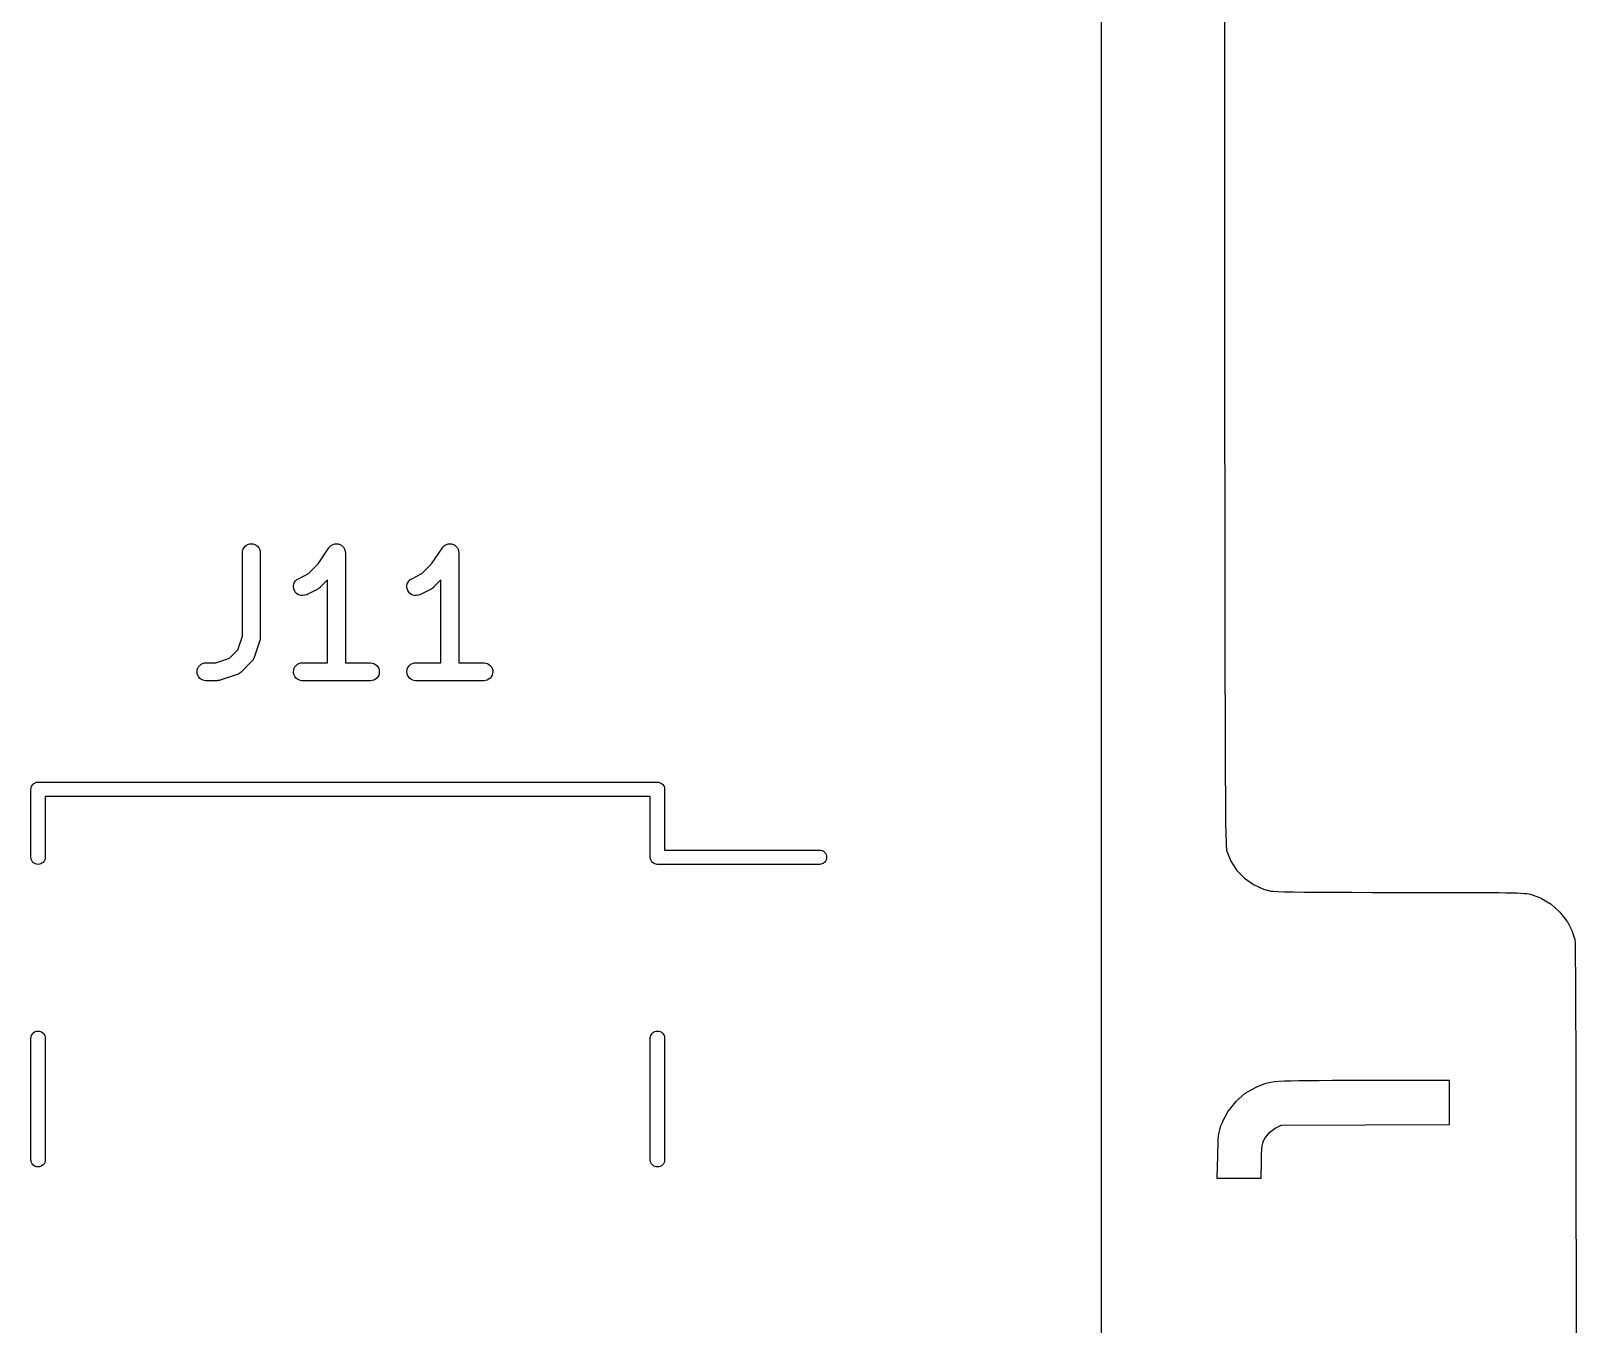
# Model space of a CAD drawing. Extents: x 47 to 252, y -139 to -48.
# Drawn here: x 128.2 to 141.17, y -104.43 to -93.57 of the extents above; entities that cross this region are included whole.
import ezdxf

# ---------------------------------------------------------------- set-up
doc = ezdxf.new("R2010")
doc.units = 0
doc.layers.add('BLACK', color=7, linetype='CONTINUOUS')

msp = doc.modelspace()

# ---------------------------------------------------------------- linework, layer by layer
at = {"layer": 'BLACK', "linetype": 'CONTINUOUS'}
for p, q in [((137.184, -94.2049), (137.184, -93.2121)), ((138.215, -93.3801), (138.215, -93.7627)), ((138.215, -93.7627), (138.215, -94.1312)), ((138.215, -94.1312), (138.215, -94.4858)), ((137.184, -94.205), (137.184, -94.2049)), ((137.184, -94.83), (137.184, -94.205)), ((138.215, -94.4858), (138.216, -94.8269)), ((137.184, -94.8301), (137.184, -94.83)), ((137.184, -95.7884), (137.184, -94.8301)), ((138.216, -94.8269), (138.216, -95.1546)), ((138.216, -95.1546), (138.216, -95.4693)), ((138.216, -95.4693), (138.216, -95.7712)), ((137.184, -96.7271), (137.184, -95.7884)), ((137.184, -95.7884), (137.184, -95.7884)), ((138.216, -95.7712), (138.216, -96.0606)), ((138.216, -96.0606), (138.217, -96.3378)), ((138.217, -96.3378), (138.217, -96.6029)), ((138.217, -96.6029), (138.217, -96.8564)), ((137.184, -97.6463), (137.184, -96.7271)), ((137.184, -96.7271), (137.184, -96.7271)), ((138.217, -96.8564), (138.217, -97.0984)), ((138.217, -97.0984), (138.218, -97.3292)), ((138.218, -97.3292), (138.218, -97.5491)), ((138.218, -97.5491), (138.218, -97.7583)), ((137.184, -97.6464), (137.184, -97.6463)), ((137.184, -98.5462), (137.184, -97.6464)), ((138.218, -97.7583), (138.218, -97.9572)), ((129.971, -97.9513), (129.973, -97.9368)), ((129.973, -97.9368), (129.978, -97.9228)), ((129.978, -97.9228), (129.985, -97.91)), ((129.985, -97.91), (129.994, -97.8988)), ((129.994, -97.8988), (130.005, -97.8896)), ((130.005, -97.8896), (130.018, -97.8828)), ((130.018, -97.8828), (130.032, -97.8787)), ((130.032, -97.8787), (130.047, -97.8774)), ((130.047, -97.8774), (130.062, -97.8789)), ((130.062, -97.8789), (130.076, -97.8832)), ((130.076, -97.8832), (130.088, -97.8902)), ((130.088, -97.8902), (130.1, -97.8995)), ((130.1, -97.8995), (130.109, -97.9109)), ((130.109, -97.9109), (130.116, -97.9238)), ((130.116, -97.9238), (130.12, -97.9378)), ((130.12, -97.9378), (130.121, -97.9524)), ((130.607, -98.0475), (130.698, -97.9108)), ((130.698, -97.9108), (130.699, -97.91)), ((130.699, -97.9099), (130.704, -97.9043)), ((130.699, -97.91), (130.699, -97.9099)), ((130.699, -97.91), (130.699, -97.91)), ((130.699, -97.91), (130.699, -97.91)), ((130.704, -97.9043), (130.708, -97.8988)), ((130.708, -97.8987), (130.714, -97.894)), ((130.708, -97.8988), (130.708, -97.8987)), ((130.708, -97.8988), (130.708, -97.8988)), ((130.714, -97.894), (130.72, -97.8896)), ((130.72, -97.8896), (130.727, -97.886)), ((130.72, -97.8896), (130.72, -97.8896)), ((130.72, -97.8896), (130.72, -97.8896)), ((130.727, -97.886), (130.733, -97.8828)), ((130.733, -97.8828), (130.74, -97.8807)), ((130.733, -97.8828), (130.733, -97.8828)), ((130.733, -97.8828), (130.733, -97.8828)), ((130.74, -97.8807), (130.747, -97.8787)), ((130.747, -97.8787), (130.754, -97.878)), ((130.747, -97.8787), (130.747, -97.8787)), ((130.747, -97.8787), (130.747, -97.8787)), ((130.754, -97.878), (130.761, -97.8774)), ((130.761, -97.8774), (130.761, -97.8774)), ((130.761, -97.8774), (130.769, -97.8782)), ((130.761, -97.8774), (130.761, -97.8774)), ((130.769, -97.8782), (130.776, -97.8789)), ((130.776, -97.8789), (130.776, -97.8789)), ((130.776, -97.8789), (130.776, -97.8789)), ((130.776, -97.8789), (130.783, -97.8812)), ((130.783, -97.8812), (130.79, -97.8832)), ((130.79, -97.8832), (130.79, -97.8833)), ((130.79, -97.8833), (130.79, -97.8833)), ((130.79, -97.8833), (130.796, -97.8868)), ((130.796, -97.8868), (130.803, -97.8902)), ((130.803, -97.8902), (130.803, -97.8902)), ((130.803, -97.8902), (130.803, -97.8903)), ((130.803, -97.8903), (130.808, -97.8949)), ((130.808, -97.8949), (130.814, -97.8995)), ((130.814, -97.8995), (130.814, -97.8996)), ((130.814, -97.8996), (130.814, -97.8996)), ((130.814, -97.8996), (130.819, -97.9056)), ((130.819, -97.9056), (130.823, -97.9109)), ((130.823, -97.9109), (130.823, -97.9109)), ((130.823, -97.9109), (130.823, -97.911)), ((130.823, -97.911), (130.827, -97.9179)), ((130.827, -97.9179), (130.83, -97.9238)), ((130.83, -97.9238), (130.83, -97.9239)), ((130.83, -97.9239), (130.83, -97.9239)), ((130.83, -97.9239), (130.832, -97.9311)), ((130.832, -97.9311), (130.834, -97.9378)), ((130.834, -97.9378), (130.834, -97.9379)), ((130.834, -97.9379), (130.834, -97.9379)), ((130.834, -97.9379), (130.835, -97.9453)), ((131.56, -98.0475), (131.651, -97.9108)), ((131.651, -97.9099), (131.656, -97.9043)), ((131.651, -97.91), (131.651, -97.9099)), ((131.651, -97.9108), (131.651, -97.91)), ((131.651, -97.91), (131.651, -97.91)), ((131.651, -97.91), (131.651, -97.91)), ((131.656, -97.9043), (131.661, -97.8988)), ((131.661, -97.8987), (131.667, -97.894)), ((131.661, -97.8988), (131.661, -97.8987)), ((131.661, -97.8988), (131.661, -97.8988)), ((131.667, -97.894), (131.672, -97.8896)), ((131.672, -97.8896), (131.679, -97.886)), ((131.672, -97.8896), (131.672, -97.8896)), ((131.672, -97.8896), (131.672, -97.8896)), ((131.679, -97.886), (131.685, -97.8828)), ((131.685, -97.8828), (131.692, -97.8807)), ((131.685, -97.8828), (131.685, -97.8828)), ((131.685, -97.8828), (131.685, -97.8828)), ((131.692, -97.8807), (131.699, -97.8787)), ((131.699, -97.8787), (131.706, -97.878)), ((131.699, -97.8787), (131.699, -97.8787)), ((131.699, -97.8787), (131.699, -97.8787)), ((131.706, -97.878), (131.714, -97.8774)), ((131.714, -97.8774), (131.714, -97.8774)), ((131.714, -97.8774), (131.721, -97.8782)), ((131.714, -97.8774), (131.714, -97.8774)), ((131.721, -97.8782), (131.728, -97.8789)), ((131.728, -97.8789), (131.728, -97.8789)), ((131.728, -97.8789), (131.728, -97.8789)), ((131.728, -97.8789), (131.736, -97.8812)), ((131.736, -97.8812), (131.742, -97.8832)), ((131.742, -97.8832), (131.742, -97.8833)), ((131.742, -97.8833), (131.742, -97.8833)), ((131.742, -97.8833), (131.749, -97.8868)), ((131.749, -97.8868), (131.755, -97.8902)), ((131.755, -97.8902), (131.755, -97.8902)), ((131.755, -97.8902), (131.755, -97.8903)), ((131.755, -97.8903), (131.761, -97.8949)), ((131.761, -97.8949), (131.766, -97.8995)), ((131.766, -97.8995), (131.766, -97.8996)), ((131.766, -97.8996), (131.766, -97.8996)), ((131.766, -97.8996), (131.771, -97.9056)), ((131.771, -97.9056), (131.776, -97.9109)), ((131.776, -97.9109), (131.776, -97.9109)), ((131.776, -97.9109), (131.776, -97.911)), ((131.776, -97.911), (131.779, -97.9179)), ((131.779, -97.9179), (131.782, -97.9238)), ((131.782, -97.9238), (131.782, -97.9239)), ((131.782, -97.9239), (131.783, -97.9239)), ((131.783, -97.9239), (131.785, -97.9311)), ((131.785, -97.9311), (131.787, -97.9378)), ((131.787, -97.9378), (131.787, -97.9379)), ((131.787, -97.9379), (131.787, -97.9379)), ((131.787, -97.9379), (131.787, -97.9453)), ((129.971, -97.9524), (129.971, -97.9513)), ((129.971, -98.6545), (129.971, -97.9524)), ((130.121, -97.9524), (130.121, -98.6667)), ((130.526, -98.1288), (130.607, -98.0475)), ((130.835, -97.9453), (130.836, -97.9524)), ((130.836, -97.9524), (130.836, -98.8774)), ((131.478, -98.1288), (131.56, -98.0475)), ((131.787, -97.9453), (131.788, -97.9524)), ((131.788, -97.9524), (131.788, -98.8774)), ((138.218, -97.9572), (138.219, -98.146)), ((130.41, -98.2008), (130.418, -98.1889)), ((130.418, -98.1889), (130.429, -98.1788)), ((130.429, -98.1788), (130.442, -98.171)), ((130.442, -98.171), (130.526, -98.1288)), ((130.686, -98.1811), (130.623, -98.2435)), ((130.686, -98.8774), (130.686, -98.1811)), ((131.362, -98.2008), (131.371, -98.1889)), ((131.371, -98.1889), (131.381, -98.1788)), ((131.381, -98.1788), (131.394, -98.171)), ((131.394, -98.171), (131.478, -98.1288)), ((131.638, -98.1811), (131.576, -98.2435)), ((131.638, -98.8774), (131.638, -98.1811)), ((138.219, -98.146), (138.219, -98.3249)), ((130.4, -98.243), (130.401, -98.2284)), ((130.403, -98.2575), (130.4, -98.243)), ((130.401, -98.2284), (130.404, -98.2141)), ((130.408, -98.2712), (130.403, -98.2575)), ((130.404, -98.2141), (130.41, -98.2008)), ((130.415, -98.2836), (130.408, -98.2712)), ((130.425, -98.2943), (130.415, -98.2836)), ((130.437, -98.3029), (130.425, -98.2943)), ((130.451, -98.309), (130.437, -98.3029)), ((130.465, -98.3124), (130.451, -98.309)), ((130.479, -98.313), (130.465, -98.3124)), ((130.494, -98.3107), (130.479, -98.313)), ((130.508, -98.3056), (130.494, -98.3107)), ((130.509, -98.3052), (130.508, -98.3056)), ((130.604, -98.2576), (130.509, -98.3052)), ((130.607, -98.2553), (130.604, -98.2576)), ((130.611, -98.2534), (130.607, -98.2553)), ((130.614, -98.2514), (130.611, -98.2534)), ((130.616, -98.2498), (130.614, -98.2514)), ((130.619, -98.2469), (130.616, -98.2498)), ((130.623, -98.2442), (130.619, -98.2469)), ((130.623, -98.2435), (130.623, -98.2442)), ((131.353, -98.2284), (131.356, -98.2141)), ((131.353, -98.243), (131.353, -98.2284)), ((131.355, -98.2575), (131.353, -98.243)), ((131.36, -98.2712), (131.355, -98.2575)), ((131.356, -98.2141), (131.362, -98.2008)), ((131.368, -98.2836), (131.36, -98.2712)), ((131.378, -98.2943), (131.368, -98.2836)), ((131.39, -98.3029), (131.378, -98.2943)), ((131.403, -98.309), (131.39, -98.3029)), ((131.417, -98.3124), (131.403, -98.309)), ((131.432, -98.313), (131.417, -98.3124)), ((131.446, -98.3107), (131.432, -98.313)), ((131.46, -98.3056), (131.446, -98.3107)), ((131.461, -98.3052), (131.46, -98.3056)), ((131.556, -98.2576), (131.461, -98.3052)), ((131.56, -98.2553), (131.556, -98.2576)), ((131.564, -98.2534), (131.56, -98.2553)), ((131.566, -98.2514), (131.564, -98.2534)), ((131.569, -98.2498), (131.566, -98.2514)), ((131.572, -98.2469), (131.569, -98.2498)), ((131.575, -98.2442), (131.572, -98.2469)), ((131.576, -98.2435), (131.575, -98.2442)), ((138.219, -98.3249), (138.219, -98.4942)), ((137.184, -98.5463), (137.184, -98.5462)), ((137.184, -99.4271), (137.184, -98.5463)), ((138.219, -98.4942), (138.219, -98.6542)), ((129.933, -98.769), (129.971, -98.6545)), ((130.118, -98.6904), (130.07, -98.8332)), ((130.119, -98.6863), (130.118, -98.6904)), ((130.12, -98.6823), (130.119, -98.6863)), ((130.121, -98.6761), (130.12, -98.6792)), ((130.12, -98.6792), (130.12, -98.6823)), ((130.121, -98.6667), (130.121, -98.6677)), ((130.121, -98.6677), (130.121, -98.6719)), ((130.121, -98.6719), (130.121, -98.6761)), ((138.219, -98.6542), (138.22, -98.8052)), ((129.749, -98.8774), (129.863, -98.8392)), ((129.863, -98.8392), (129.933, -98.769)), ((130.066, -98.8429), (130.064, -98.8475)), ((130.068, -98.8383), (130.066, -98.8429)), ((130.069, -98.8362), (130.068, -98.8383)), ((130.07, -98.8342), (130.069, -98.8362)), ((130.07, -98.8332), (130.07, -98.8342)), ((138.22, -98.8052), (138.22, -98.9475)), ((129.591, -98.9519), (129.592, -98.9373)), ((129.592, -98.9664), (129.591, -98.9519)), ((129.592, -98.9373), (129.596, -98.9233)), ((129.596, -98.9805), (129.592, -98.9664)), ((129.596, -98.9233), (129.603, -98.9104)), ((129.603, -98.9104), (129.613, -98.8992)), ((129.613, -98.8992), (129.624, -98.8899)), ((129.624, -98.8899), (129.637, -98.883)), ((129.637, -98.883), (129.651, -98.8788)), ((129.651, -98.8788), (129.666, -98.8774)), ((129.666, -98.8774), (129.749, -98.8774)), ((129.927, -98.9759), (129.784, -99.0235)), ((129.929, -98.975), (129.927, -98.9759)), ((129.931, -98.9744), (129.929, -98.975)), ((129.936, -98.972), (129.931, -98.9744)), ((129.941, -98.97), (129.936, -98.972)), ((129.943, -98.9687), (129.941, -98.97)), ((129.944, -98.9677), (129.943, -98.9687)), ((129.948, -98.9645), (129.944, -98.9677)), ((129.953, -98.9615), (129.948, -98.9645)), ((129.954, -98.9599), (129.953, -98.9615)), ((129.956, -98.9585), (129.954, -98.9599)), ((129.957, -98.9578), (129.956, -98.9585)), ((130.052, -98.8626), (129.957, -98.9578)), ((130.053, -98.8609), (130.052, -98.8626)), ((130.055, -98.8594), (130.053, -98.8609)), ((130.058, -98.8552), (130.055, -98.8594)), ((130.061, -98.8512), (130.058, -98.8552)), ((130.062, -98.8493), (130.061, -98.8512)), ((130.064, -98.8475), (130.062, -98.8493)), ((130.4, -98.9519), (130.402, -98.9373)), ((130.401, -98.9664), (130.4, -98.9519)), ((130.406, -98.9805), (130.401, -98.9664)), ((130.402, -98.9373), (130.406, -98.9233)), ((130.406, -98.9233), (130.413, -98.9104)), ((130.413, -98.9104), (130.422, -98.8992)), ((130.422, -98.8992), (130.434, -98.8899)), ((130.434, -98.8899), (130.446, -98.883)), ((130.446, -98.883), (130.46, -98.8788)), ((130.46, -98.8788), (130.475, -98.8774)), ((130.475, -98.8774), (130.686, -98.8774)), ((130.836, -98.8774), (131.046, -98.8774)), ((131.046, -98.8774), (131.048, -98.8774)), ((131.048, -98.8774), (131.062, -98.879)), ((131.062, -98.879), (131.076, -98.8834)), ((131.076, -98.8834), (131.089, -98.8905)), ((131.089, -98.8905), (131.1, -98.8999)), ((131.1, -98.8999), (131.109, -98.9113)), ((131.109, -98.9113), (131.116, -98.9243)), ((131.116, -98.9243), (131.12, -98.9383)), ((131.12, -98.9675), (131.116, -98.9814)), ((131.12, -98.9383), (131.121, -98.9529)), ((131.121, -98.9529), (131.12, -98.9675)), ((131.352, -98.9519), (131.354, -98.9373)), ((131.354, -98.9664), (131.352, -98.9519)), ((131.354, -98.9373), (131.358, -98.9233)), ((131.358, -98.9805), (131.354, -98.9664)), ((131.358, -98.9233), (131.365, -98.9104)), ((131.365, -98.9104), (131.375, -98.8992)), ((131.375, -98.8992), (131.386, -98.8899)), ((131.386, -98.8899), (131.399, -98.883)), ((131.399, -98.883), (131.413, -98.8788)), ((131.413, -98.8788), (131.427, -98.8774)), ((131.427, -98.8774), (131.638, -98.8774)), ((131.788, -98.8774), (131.999, -98.8774)), ((131.999, -98.8774), (132, -98.8774)), ((132, -98.8774), (132.014, -98.879)), ((132.014, -98.879), (132.028, -98.8834)), ((132.028, -98.8834), (132.041, -98.8905)), ((132.041, -98.8905), (132.052, -98.8999)), ((132.052, -98.8999), (132.062, -98.9113)), ((132.062, -98.9113), (132.068, -98.9243)), ((132.068, -98.9243), (132.073, -98.9383)), ((132.072, -98.9675), (132.068, -98.9814)), ((132.074, -98.9529), (132.072, -98.9675)), ((132.073, -98.9383), (132.074, -98.9529)), ((138.22, -98.9475), (138.22, -99.0812)), ((129.603, -98.9934), (129.596, -98.9805)), ((129.612, -99.0049), (129.603, -98.9934)), ((129.623, -99.0143), (129.612, -99.0049)), ((129.636, -99.0213), (129.623, -99.0143)), ((129.65, -99.0257), (129.636, -99.0213)), ((129.664, -99.0274), (129.65, -99.0257)), ((129.666, -99.0274), (129.664, -99.0274)), ((129.761, -99.0274), (129.666, -99.0274)), ((129.765, -99.027), (129.761, -99.0274)), ((129.769, -99.0269), (129.765, -99.027)), ((129.772, -99.0263), (129.769, -99.0269)), ((129.775, -99.026), (129.772, -99.0263)), ((129.779, -99.0247), (129.775, -99.026)), ((129.783, -99.0239), (129.779, -99.0247)), ((129.784, -99.0235), (129.783, -99.0239)), ((130.412, -98.9934), (130.406, -98.9805)), ((130.421, -99.0049), (130.412, -98.9934)), ((130.433, -99.0143), (130.421, -99.0049)), ((130.446, -99.0213), (130.433, -99.0143)), ((130.459, -99.0257), (130.446, -99.0213)), ((130.474, -99.0274), (130.459, -99.0257)), ((130.475, -99.0274), (130.474, -99.0274)), ((131.046, -99.0274), (130.475, -99.0274)), ((131.061, -99.026), (131.046, -99.0274)), ((131.075, -99.0217), (131.061, -99.026)), ((131.088, -99.0148), (131.075, -99.0217)), ((131.099, -99.0056), (131.088, -99.0148)), ((131.109, -98.9943), (131.099, -99.0056)), ((131.116, -98.9814), (131.109, -98.9943)), ((131.365, -98.9934), (131.358, -98.9805)), ((131.374, -99.0049), (131.365, -98.9934)), ((131.385, -99.0143), (131.374, -99.0049)), ((131.398, -99.0213), (131.385, -99.0143)), ((131.412, -99.0257), (131.398, -99.0213)), ((131.426, -99.0274), (131.412, -99.0257)), ((131.427, -99.0274), (131.426, -99.0274)), ((131.999, -99.0274), (131.427, -99.0274)), ((132.013, -99.026), (131.999, -99.0274)), ((132.027, -99.0217), (132.013, -99.026)), ((132.04, -99.0148), (132.027, -99.0217)), ((132.052, -99.0056), (132.04, -99.0148)), ((132.061, -98.9943), (132.052, -99.0056)), ((132.068, -98.9814), (132.061, -98.9943)), ((138.22, -99.0812), (138.221, -99.2066)), ((138.221, -99.2066), (138.221, -99.3241)), ((138.221, -99.3241), (138.221, -99.4339)), ((137.184, -99.4272), (137.184, -99.4271)), ((137.185, -100.289), (137.184, -99.4272)), ((138.221, -99.4339), (138.222, -99.5362)), ((138.222, -99.5362), (138.222, -99.6314)), ((138.222, -99.6314), (138.222, -99.7197)), ((138.222, -99.7197), (138.223, -99.8013)), ((128.223, -99.8899), (128.233, -99.8843)), ((128.233, -99.8843), (128.244, -99.8809)), ((128.244, -99.8809), (128.253, -99.88)), ((128.253, -99.88), (128.256, -99.8797)), ((128.256, -99.8797), (128.259, -99.88)), ((128.259, -99.88), (133.453, -99.88)), ((133.453, -99.88), (133.456, -99.8797)), ((133.456, -99.8797), (133.459, -99.88)), ((133.459, -99.88), (133.459, -99.88)), ((133.459, -99.88), (133.468, -99.8809)), ((133.468, -99.8809), (133.479, -99.8843)), ((133.479, -99.8843), (133.489, -99.8899)), ((138.223, -99.8013), (138.223, -99.8766)), ((138.223, -99.8766), (138.224, -99.9457)), ((128.196, -99.94), (128.197, -99.9282)), ((128.196, -99.9429), (128.196, -99.94)), ((128.196, -100.513), (128.196, -99.9429)), ((128.197, -99.9282), (128.2, -99.9169)), ((128.2, -99.9169), (128.206, -99.9065)), ((128.206, -99.9065), (128.213, -99.8974)), ((128.213, -99.8974), (128.223, -99.8899)), ((133.396, -100), (128.316, -100)), ((128.316, -100), (128.316, -100.513)), ((133.396, -100.507), (133.396, -100)), ((133.489, -99.8899), (133.499, -99.8974)), ((133.499, -99.8974), (133.506, -99.9065)), ((133.506, -99.9065), (133.512, -99.9169)), ((133.512, -99.9169), (133.515, -99.9282)), ((133.515, -99.9282), (133.516, -99.94)), ((133.516, -99.94), (133.516, -99.9429)), ((133.516, -99.9429), (133.516, -100.45)), ((138.224, -99.9457), (138.224, -99.9457)), ((138.224, -99.9457), (138.224, -100.009)), ((138.224, -100.009), (138.224, -100.067)), ((138.224, -100.067), (138.225, -100.119)), ((138.225, -100.119), (138.225, -100.119)), ((138.225, -100.119), (138.225, -100.167)), ((138.225, -100.167), (138.225, -100.167)), ((138.225, -100.167), (138.226, -100.209)), ((138.226, -100.209), (138.226, -100.209)), ((138.226, -100.209), (138.226, -100.247)), ((138.226, -100.247), (138.226, -100.248)), ((138.226, -100.248), (138.227, -100.281)), ((137.185, -101.132), (137.185, -100.289)), ((137.185, -100.289), (137.185, -100.289)), ((138.227, -100.281), (138.227, -100.281)), ((138.227, -100.281), (138.227, -100.311)), ((138.227, -100.311), (138.227, -100.311)), ((138.227, -100.311), (138.228, -100.338)), ((138.228, -100.338), (138.228, -100.338)), ((138.228, -100.338), (138.229, -100.36)), ((138.229, -100.36), (138.229, -100.38)), ((138.229, -100.38), (138.23, -100.397)), ((138.23, -100.397), (138.23, -100.411)), ((128.197, -100.522), (128.196, -100.513)), ((128.2, -100.533), (128.197, -100.522)), ((128.206, -100.543), (128.2, -100.533)), ((128.312, -100.533), (128.306, -100.543)), ((128.315, -100.522), (128.312, -100.533)), ((128.316, -100.513), (128.315, -100.522)), ((133.396, -100.51), (133.396, -100.507)), ((133.397, -100.522), (133.396, -100.51)), ((133.4, -100.533), (133.397, -100.522)), ((133.406, -100.543), (133.4, -100.533)), ((133.516, -100.45), (134.819, -100.45)), ((134.819, -100.45), (134.828, -100.451)), ((134.828, -100.451), (134.839, -100.454)), ((134.839, -100.454), (134.849, -100.46)), ((134.849, -100.46), (134.859, -100.467)), ((134.859, -100.467), (134.866, -100.477)), ((134.866, -100.477), (134.872, -100.487)), ((134.872, -100.533), (134.866, -100.543)), ((134.872, -100.487), (134.875, -100.498)), ((134.875, -100.522), (134.872, -100.533)), ((134.875, -100.498), (134.876, -100.51)), ((134.876, -100.51), (134.875, -100.522)), ((138.23, -100.411), (138.23, -100.411)), ((138.23, -100.411), (138.231, -100.423)), ((138.231, -100.423), (138.232, -100.432)), ((138.232, -100.432), (138.232, -100.44)), ((138.232, -100.44), (138.233, -100.446)), ((138.233, -100.446), (138.234, -100.451)), ((138.234, -100.451), (138.234, -100.455)), ((138.234, -100.455), (138.235, -100.458)), ((138.235, -100.458), (138.235, -100.46)), ((138.235, -100.46), (138.27, -100.544)), ((128.213, -100.553), (128.206, -100.543)), ((128.223, -100.56), (128.213, -100.553)), ((128.233, -100.566), (128.223, -100.56)), ((128.244, -100.569), (128.233, -100.566)), ((128.256, -100.57), (128.244, -100.569)), ((128.268, -100.569), (128.256, -100.57)), ((128.279, -100.566), (128.268, -100.569)), ((128.289, -100.56), (128.279, -100.566)), ((128.299, -100.553), (128.289, -100.56)), ((128.306, -100.543), (128.299, -100.553)), ((133.413, -100.553), (133.406, -100.543)), ((133.423, -100.56), (133.413, -100.553)), ((133.433, -100.566), (133.423, -100.56)), ((133.444, -100.569), (133.433, -100.566)), ((133.453, -100.57), (133.444, -100.569)), ((133.456, -100.57), (133.453, -100.57)), ((133.453, -100.57), (133.453, -100.57)), ((133.459, -100.57), (133.456, -100.57)), ((134.819, -100.57), (133.459, -100.57)), ((134.828, -100.569), (134.819, -100.57)), ((134.839, -100.566), (134.828, -100.569)), ((134.849, -100.56), (134.839, -100.566)), ((134.859, -100.553), (134.849, -100.56)), ((134.866, -100.543), (134.859, -100.553)), ((138.27, -100.544), (138.32, -100.62)), ((138.32, -100.62), (138.385, -100.686)), ((138.385, -100.686), (138.46, -100.739)), ((138.46, -100.739), (138.543, -100.778)), ((138.543, -100.778), (138.606, -100.794)), ((138.606, -100.794), (138.626, -100.796)), ((138.626, -100.796), (138.664, -100.798)), ((138.664, -100.798), (138.721, -100.8)), ((138.721, -100.8), (138.796, -100.801)), ((138.796, -100.801), (138.796, -100.801)), ((138.796, -100.801), (138.889, -100.802)), ((138.889, -100.802), (138.889, -100.802)), ((138.889, -100.802), (139.002, -100.803)), ((139.002, -100.803), (139.002, -100.803)), ((139.002, -100.803), (139.133, -100.804)), ((139.133, -100.804), (139.133, -100.804)), ((139.133, -100.804), (139.284, -100.804)), ((139.284, -100.804), (139.284, -100.804)), ((139.284, -100.804), (139.454, -100.805)), ((139.454, -100.805), (139.454, -100.805)), ((139.454, -100.805), (139.644, -100.805)), ((139.644, -100.805), (139.644, -100.805)), ((139.644, -100.805), (139.693, -100.805)), ((139.693, -100.805), (139.693, -100.805)), ((139.693, -100.805), (139.861, -100.805)), ((139.861, -100.805), (139.861, -100.805)), ((139.861, -100.805), (140.011, -100.805)), ((140.011, -100.805), (140.011, -100.805)), ((140.011, -100.805), (140.143, -100.805)), ((140.143, -100.805), (140.143, -100.805)), ((140.143, -100.805), (140.258, -100.806)), ((140.258, -100.806), (140.258, -100.806)), ((140.258, -100.806), (140.358, -100.806)), ((140.358, -100.806), (140.359, -100.806)), ((140.359, -100.806), (140.445, -100.806)), ((140.445, -100.806), (140.445, -100.806)), ((140.445, -100.806), (140.518, -100.807)), ((140.518, -100.807), (140.518, -100.807)), ((140.518, -100.807), (140.579, -100.808)), ((140.579, -100.808), (140.579, -100.808)), ((140.579, -100.808), (140.579, -100.808)), ((140.579, -100.808), (140.63, -100.809)), ((140.63, -100.809), (140.63, -100.809)), ((140.63, -100.809), (140.63, -100.809)), ((140.63, -100.809), (140.672, -100.81)), ((140.672, -100.81), (140.672, -100.81)), ((140.672, -100.81), (140.672, -100.81)), ((140.672, -100.81), (140.705, -100.812)), ((140.705, -100.812), (140.705, -100.812)), ((140.705, -100.812), (140.705, -100.812)), ((140.705, -100.812), (140.705, -100.812)), ((140.705, -100.812), (140.732, -100.813)), ((140.732, -100.813), (140.732, -100.813)), ((140.732, -100.813), (140.732, -100.813)), ((140.732, -100.813), (140.732, -100.813)), ((140.732, -100.813), (140.753, -100.815)), ((140.753, -100.815), (140.753, -100.815)), ((140.753, -100.815), (140.753, -100.815)), ((140.753, -100.815), (140.753, -100.815)), ((140.753, -100.815), (140.769, -100.818)), ((140.769, -100.818), (140.769, -100.818)), ((140.769, -100.818), (140.769, -100.818)), ((140.769, -100.818), (140.769, -100.818)), ((140.769, -100.818), (140.782, -100.82)), ((140.782, -100.82), (140.782, -100.82)), ((140.782, -100.82), (140.782, -100.82)), ((140.782, -100.82), (140.782, -100.82)), ((140.782, -100.82), (140.785, -100.821)), ((140.785, -100.821), (140.785, -100.821)), ((140.785, -100.821), (140.785, -100.821)), ((140.785, -100.821), (140.785, -100.821)), ((140.785, -100.821), (140.876, -100.854)), ((140.876, -100.854), (140.876, -100.854)), ((140.876, -100.854), (140.876, -100.854)), ((140.876, -100.854), (140.876, -100.854)), ((140.876, -100.854), (140.876, -100.855)), ((140.876, -100.855), (140.876, -100.855)), ((140.876, -100.855), (140.877, -100.855)), ((140.877, -100.855), (140.877, -100.855)), ((140.877, -100.855), (140.877, -100.855)), ((140.877, -100.855), (140.959, -100.905)), ((140.959, -100.905), (140.959, -100.905)), ((140.959, -100.905), (140.959, -100.905)), ((140.959, -100.905), (140.96, -100.905)), ((140.96, -100.905), (141.031, -100.97)), ((141.031, -100.97), (141.032, -100.97)), ((141.032, -100.97), (141.032, -100.97)), ((141.032, -100.97), (141.032, -100.97)), ((141.032, -100.97), (141.091, -101.046)), ((141.091, -101.046), (141.091, -101.046)), ((141.091, -101.046), (141.092, -101.047)), ((141.092, -101.047), (141.092, -101.047)), ((141.092, -101.047), (141.136, -101.132)), ((137.185, -101.957), (137.185, -101.132)), ((137.185, -101.132), (137.185, -101.132)), ((141.136, -101.132), (141.136, -101.133)), ((141.136, -101.133), (141.136, -101.133)), ((141.136, -101.133), (141.136, -101.133)), ((141.136, -101.133), (141.157, -101.2)), ((141.157, -101.2), (141.157, -101.2)), ((141.157, -101.2), (141.157, -101.201)), ((141.157, -101.201), (141.157, -101.201)), ((141.157, -101.201), (141.158, -101.207)), ((141.158, -101.207), (141.158, -101.207)), ((141.158, -101.207), (141.158, -101.208)), ((141.158, -101.208), (141.158, -101.208)), ((141.158, -101.208), (141.159, -101.221)), ((141.159, -101.221), (141.159, -101.221)), ((141.159, -101.221), (141.159, -101.221)), ((141.159, -101.221), (141.159, -101.221)), ((141.159, -101.221), (141.159, -101.241)), ((141.159, -101.241), (141.159, -101.241)), ((141.159, -101.241), (141.16, -101.269)), ((141.16, -101.269), (141.16, -101.269)), ((141.16, -101.269), (141.16, -101.304)), ((141.16, -101.304), (141.16, -101.304)), ((141.16, -101.304), (141.16, -101.304)), ((141.16, -101.304), (141.161, -101.348)), ((141.161, -101.348), (141.161, -101.348)), ((141.161, -101.348), (141.161, -101.4)), ((141.161, -101.4), (141.161, -101.4)), ((141.161, -101.4), (141.162, -101.46)), ((141.162, -101.46), (141.162, -101.46)), ((141.162, -101.46), (141.162, -101.53)), ((141.162, -101.53), (141.162, -101.53)), ((141.162, -101.53), (141.163, -101.608)), ((141.163, -101.608), (141.163, -101.608)), ((141.163, -101.608), (141.163, -101.696)), ((141.163, -101.696), (141.163, -101.696)), ((141.163, -101.696), (141.164, -101.794)), ((141.164, -101.794), (141.164, -101.794)), ((141.164, -101.794), (141.164, -101.902)), ((137.185, -102.764), (137.185, -101.957)), ((137.185, -101.957), (137.185, -101.957)), ((141.164, -101.902), (141.164, -101.902)), ((141.164, -101.902), (141.165, -102.02)), ((128.196, -102.027), (128.197, -102.018)), ((128.196, -103.053), (128.196, -102.027)), ((128.197, -102.018), (128.2, -102.007)), ((128.2, -102.007), (128.206, -101.997)), ((128.206, -101.997), (128.213, -101.987)), ((128.213, -101.987), (128.223, -101.98)), ((128.223, -101.98), (128.233, -101.974)), ((128.233, -101.974), (128.244, -101.971)), ((128.244, -101.971), (128.256, -101.97)), ((128.256, -101.97), (128.268, -101.971)), ((128.268, -101.971), (128.279, -101.974)), ((128.279, -101.974), (128.289, -101.98)), ((128.289, -101.98), (128.299, -101.987)), ((128.299, -101.987), (128.306, -101.997)), ((128.306, -101.997), (128.312, -102.007)), ((128.312, -102.007), (128.315, -102.018)), ((128.315, -102.018), (128.316, -102.027)), ((128.316, -102.027), (128.316, -103.053)), ((133.396, -102.027), (133.397, -102.018)), ((133.396, -103.053), (133.396, -102.027)), ((133.397, -102.018), (133.4, -102.007)), ((133.4, -102.007), (133.406, -101.997)), ((133.406, -101.997), (133.413, -101.987)), ((133.413, -101.987), (133.423, -101.98)), ((133.423, -101.98), (133.433, -101.974)), ((133.433, -101.974), (133.444, -101.971)), ((133.444, -101.971), (133.456, -101.97)), ((133.456, -101.97), (133.468, -101.971)), ((133.468, -101.971), (133.479, -101.974)), ((133.479, -101.974), (133.489, -101.98)), ((133.489, -101.98), (133.499, -101.987)), ((133.499, -101.987), (133.506, -101.997)), ((133.506, -101.997), (133.512, -102.007)), ((133.512, -102.007), (133.515, -102.018)), ((133.515, -102.018), (133.516, -102.027)), ((133.516, -102.027), (133.516, -103.053)), ((141.165, -102.02), (141.165, -102.02)), ((141.165, -102.02), (141.165, -102.149)), ((141.165, -102.149), (141.165, -102.149)), ((141.165, -102.149), (141.165, -102.289)), ((141.165, -102.289), (141.165, -102.289)), ((141.165, -102.289), (141.166, -102.44)), ((138.48, -102.443), (138.388, -102.495)), ((138.49, -102.438), (138.48, -102.443)), ((138.512, -102.428), (138.49, -102.438)), ((138.533, -102.42), (138.512, -102.428)), ((138.555, -102.412), (138.533, -102.42)), ((138.578, -102.406), (138.555, -102.412)), ((138.604, -102.401), (138.578, -102.406)), ((138.635, -102.397), (138.604, -102.401)), ((138.673, -102.393), (138.635, -102.397)), ((138.719, -102.391), (138.673, -102.393)), ((138.774, -102.389), (138.719, -102.391)), ((138.84, -102.387), (138.774, -102.389)), ((138.919, -102.386), (138.84, -102.387)), ((139.011, -102.386), (138.919, -102.386)), ((138.919, -102.386), (138.919, -102.386)), ((139.119, -102.385), (139.011, -102.386)), ((139.011, -102.386), (139.011, -102.386)), ((139.244, -102.385), (139.119, -102.385)), ((139.388, -102.385), (139.244, -102.385)), ((140.105, -102.385), (139.388, -102.385)), ((140.105, -102.755), (140.105, -102.385)), ((141.166, -102.44), (141.166, -102.44)), ((141.166, -102.44), (141.166, -102.603)), ((138.311, -102.561), (138.247, -102.64)), ((138.388, -102.495), (138.311, -102.561)), ((141.166, -102.603), (141.166, -102.603)), ((141.166, -102.603), (141.166, -102.777)), ((138.198, -102.735), (138.193, -102.747)), ((138.247, -102.64), (138.198, -102.735)), ((137.185, -103.21), (137.185, -102.764)), ((137.185, -102.764), (137.185, -102.764)), ((138.164, -102.848), (138.161, -102.882)), ((138.168, -102.822), (138.164, -102.848)), ((138.173, -102.799), (138.168, -102.822)), ((138.181, -102.775), (138.173, -102.799)), ((138.193, -102.747), (138.181, -102.775)), ((138.555, -102.872), (138.561, -102.862)), ((138.561, -102.862), (138.596, -102.818)), ((138.561, -102.862), (138.561, -102.862)), ((138.561, -102.862), (138.561, -102.862)), ((138.561, -102.862), (138.561, -102.862)), ((138.596, -102.818), (138.596, -102.818)), ((138.596, -102.818), (138.596, -102.818)), ((138.596, -102.818), (138.597, -102.818)), ((138.597, -102.817), (138.642, -102.786)), ((138.597, -102.818), (138.597, -102.817)), ((138.597, -102.817), (138.597, -102.817)), ((138.597, -102.817), (138.597, -102.817)), ((138.597, -102.817), (138.597, -102.817)), ((138.642, -102.786), (138.642, -102.786)), ((138.642, -102.786), (138.642, -102.786)), ((138.642, -102.786), (138.643, -102.786)), ((138.643, -102.786), (138.692, -102.761)), ((138.692, -102.761), (138.692, -102.76)), ((138.692, -102.76), (138.693, -102.76)), ((138.692, -102.761), (138.692, -102.761)), ((138.693, -102.76), (138.693, -102.76)), ((138.693, -102.76), (138.693, -102.76)), ((138.693, -102.76), (138.693, -102.76)), ((138.693, -102.76), (138.693, -102.76)), ((138.693, -102.76), (138.694, -102.76)), ((138.694, -102.76), (139.402, -102.757)), ((138.694, -102.76), (138.694, -102.76)), ((138.694, -102.76), (138.694, -102.76)), ((138.694, -102.76), (138.694, -102.76)), ((139.402, -102.757), (140.105, -102.755)), ((141.166, -102.777), (141.166, -102.777)), ((141.166, -102.777), (141.167, -102.963)), ((138.158, -102.986), (138.157, -103.018)), ((138.159, -102.927), (138.158, -102.986)), ((138.161, -102.882), (138.159, -102.927)), ((138.528, -103.004), (138.53, -102.962)), ((138.53, -102.962), (138.533, -102.932)), ((138.53, -102.962), (138.53, -102.962)), ((138.53, -102.962), (138.53, -102.962)), ((138.53, -102.962), (138.53, -102.962)), ((138.533, -102.932), (138.537, -102.91)), ((138.533, -102.932), (138.533, -102.932)), ((138.533, -102.932), (138.533, -102.932)), ((138.533, -102.932), (138.533, -102.932)), ((138.537, -102.909), (138.544, -102.891)), ((138.537, -102.91), (138.537, -102.909)), ((138.537, -102.909), (138.537, -102.909)), ((138.537, -102.91), (138.537, -102.91)), ((138.544, -102.891), (138.545, -102.89)), ((138.544, -102.891), (138.544, -102.891)), ((138.544, -102.891), (138.544, -102.891)), ((138.545, -102.89), (138.555, -102.872)), ((138.555, -102.872), (138.555, -102.872)), ((138.555, -102.872), (138.555, -102.872)), ((138.555, -102.872), (138.555, -102.872)), ((141.167, -102.963), (141.167, -102.963)), ((141.167, -102.963), (141.167, -103.162)), ((128.197, -103.062), (128.196, -103.053)), ((128.2, -103.073), (128.197, -103.062)), ((128.206, -103.083), (128.2, -103.073)), ((128.213, -103.093), (128.206, -103.083)), ((128.223, -103.1), (128.213, -103.093)), ((128.233, -103.106), (128.223, -103.1)), ((128.244, -103.109), (128.233, -103.106)), ((128.256, -103.11), (128.244, -103.109)), ((128.268, -103.109), (128.256, -103.11)), ((128.279, -103.106), (128.268, -103.109)), ((128.289, -103.1), (128.279, -103.106)), ((128.299, -103.093), (128.289, -103.1)), ((128.306, -103.083), (128.299, -103.093)), ((128.312, -103.073), (128.306, -103.083)), ((128.315, -103.062), (128.312, -103.073)), ((128.316, -103.053), (128.315, -103.062)), ((133.397, -103.062), (133.396, -103.053)), ((133.4, -103.073), (133.397, -103.062)), ((133.406, -103.083), (133.4, -103.073)), ((133.413, -103.093), (133.406, -103.083)), ((133.423, -103.1), (133.413, -103.093)), ((133.433, -103.106), (133.423, -103.1)), ((133.444, -103.109), (133.433, -103.106)), ((133.456, -103.11), (133.444, -103.109)), ((133.468, -103.109), (133.456, -103.11)), ((133.479, -103.106), (133.468, -103.109)), ((133.489, -103.1), (133.479, -103.106)), ((133.499, -103.093), (133.489, -103.1)), ((133.506, -103.083), (133.499, -103.093)), ((133.512, -103.073), (133.506, -103.083)), ((133.515, -103.062), (133.512, -103.073)), ((133.516, -103.053), (133.515, -103.062)), ((138.157, -103.018), (138.153, -103.205)), ((138.524, -103.205), (138.527, -103.062)), ((138.527, -103.062), (138.528, -103.004)), ((138.527, -103.062), (138.527, -103.062)), ((138.528, -103.004), (138.528, -103.004)), ((138.528, -103.004), (138.528, -103.004)), ((138.528, -103.004), (138.528, -103.004)), ((137.185, -103.552), (137.185, -103.21)), ((137.185, -103.21), (137.185, -103.21)), ((138.153, -103.205), (138.524, -103.205)), ((141.167, -103.162), (141.167, -103.162)), ((141.167, -103.162), (141.167, -103.373)), ((141.167, -103.373), (141.167, -103.373)), ((141.167, -103.373), (141.167, -103.597)), ((137.185, -104.323), (137.185, -103.552)), ((137.185, -103.552), (137.185, -103.552)), ((141.167, -103.597), (141.167, -103.597)), ((141.167, -103.597), (141.168, -103.835)), ((141.168, -103.835), (141.168, -104.086)), ((141.168, -104.086), (141.168, -104.086)), ((141.168, -104.086), (141.168, -104.35)), ((137.185, -105.076), (137.185, -104.323)), ((137.185, -104.323), (137.185, -104.323)), ((141.168, -104.35), (141.168, -104.629))]:
    msp.add_line(p, q, dxfattribs=at)

doc.saveas('drawing.dxf')
